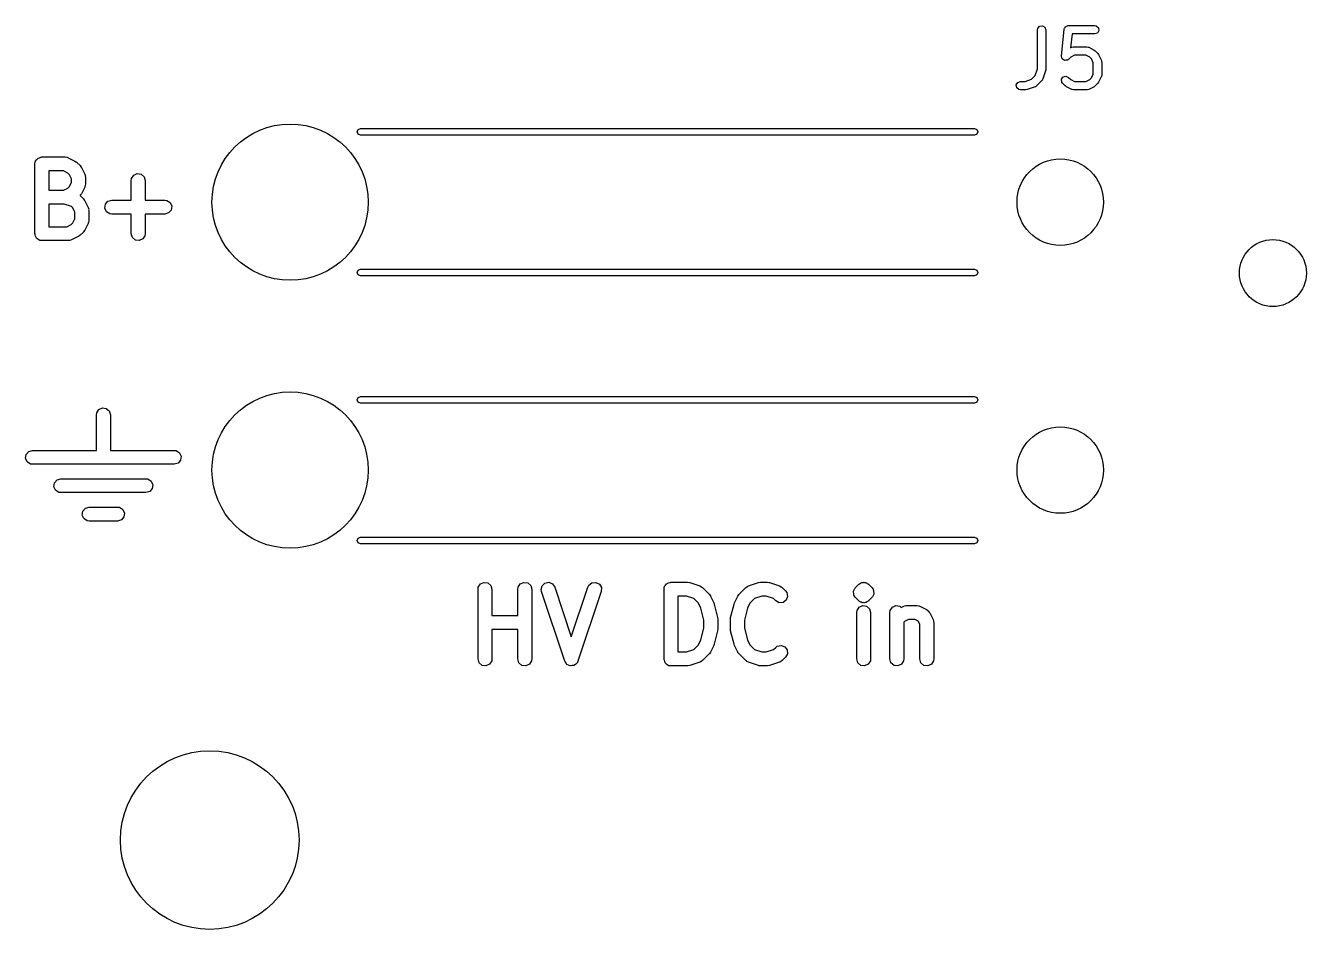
# Model space of a CAD drawing. Extents: x 37 to 259, y -144 to -45.
# Drawn here: x 123.7 to 146.65, y -142.57 to -126.38 of the extents above; entities that cross this region are included whole.
import ezdxf

# ---------------------------------------------------------------- set-up
doc = ezdxf.new("R2010")
doc.units = 0
doc.layers.add('BLACK', color=7, linetype='CONTINUOUS')

msp = doc.modelspace()

# ---------------------------------------------------------------- linework, layer by layer
at = {"layer": 'BLACK', "linetype": 'CONTINUOUS'}
for p, q in [((141.832, -126.452), (141.836, -126.427)), ((141.836, -126.427), (141.869, -126.387)), ((141.869, -126.387), (141.92, -126.379)), ((141.92, -126.379), (141.964, -126.404)), ((141.964, -126.404), (141.982, -126.452)), ((142.261, -126.921), (142.308, -126.445)), ((142.308, -126.445), (142.309, -126.441)), ((142.309, -126.439), (142.311, -126.437)), ((142.309, -126.441), (142.309, -126.439)), ((142.311, -126.437), (142.315, -126.42)), ((142.315, -126.42), (142.327, -126.409)), ((142.327, -126.409), (142.335, -126.395)), ((142.335, -126.395), (142.344, -126.391)), ((142.344, -126.391), (142.352, -126.384)), ((142.352, -126.384), (142.368, -126.383)), ((142.368, -126.383), (142.383, -126.377)), ((142.383, -126.377), (142.859, -126.377)), ((142.859, -126.377), (142.885, -126.382)), ((142.885, -126.382), (142.924, -126.415)), ((142.924, -126.415), (142.933, -126.465)), ((141.832, -127.154), (141.832, -126.452)), ((141.982, -126.452), (141.982, -127.167)), ((142.451, -126.527), (142.426, -126.776)), ((142.859, -126.527), (142.451, -126.527)), ((142.907, -126.51), (142.859, -126.527)), ((142.933, -126.465), (142.907, -126.51)), ((142.426, -126.776), (142.445, -126.766)), ((142.445, -126.766), (142.47, -126.759)), ((142.47, -126.759), (142.474, -126.76)), ((142.474, -126.76), (142.478, -126.758)), ((142.478, -126.758), (142.716, -126.758)), ((142.716, -126.758), (142.742, -126.763)), ((142.742, -126.763), (142.745, -126.766)), ((142.745, -126.766), (142.75, -126.766)), ((142.75, -126.766), (142.845, -126.814)), ((142.845, -126.814), (142.863, -126.827)), ((142.863, -126.827), (142.864, -126.828)), ((142.864, -126.828), (142.912, -126.876)), ((142.912, -126.876), (142.925, -126.894)), ((142.925, -126.894), (142.926, -126.895)), ((142.926, -126.895), (142.974, -126.99)), ((142.261, -126.922), (142.261, -126.921)), ((142.267, -126.946), (142.261, -126.922)), ((142.261, -126.922), (142.261, -126.922)), ((142.273, -126.971), (142.267, -126.946)), ((142.274, -126.971), (142.273, -126.971)), ((142.274, -126.972), (142.274, -126.971)), ((142.294, -126.986), (142.274, -126.972)), ((142.315, -127.001), (142.294, -126.986)), ((142.316, -127.001), (142.315, -127.001)), ((142.315, -127.001), (142.315, -127.001)), ((142.341, -126.999), (142.316, -127.001)), ((142.366, -126.997), (142.341, -126.999)), ((142.367, -126.997), (142.366, -126.997)), ((142.366, -126.997), (142.366, -126.997)), ((142.388, -126.982), (142.367, -126.997)), ((142.427, -126.943), (142.388, -126.982)), ((142.496, -126.908), (142.427, -126.943)), ((142.698, -126.908), (142.496, -126.908)), ((142.767, -126.943), (142.698, -126.908)), ((142.797, -126.973), (142.767, -126.943)), ((142.832, -127.042), (142.797, -126.973)), ((142.832, -127.244), (142.832, -127.042)), ((142.974, -126.99), (142.981, -127.015)), ((142.981, -127.015), (142.98, -127.02)), ((142.98, -127.02), (142.982, -127.024)), ((142.982, -127.024), (142.982, -127.262)), ((141.609, -127.377), (141.723, -127.339)), ((141.723, -127.339), (141.793, -127.269)), ((141.793, -127.269), (141.832, -127.154)), ((141.912, -127.363), (141.817, -127.458)), ((141.914, -127.358), (141.912, -127.363)), ((141.918, -127.356), (141.914, -127.358)), ((141.93, -127.333), (141.918, -127.356)), ((141.978, -127.19), (141.93, -127.333)), ((141.982, -127.167), (141.978, -127.189)), ((141.978, -127.189), (141.978, -127.19)), ((142.263, -127.338), (142.292, -127.296)), ((142.267, -127.389), (142.263, -127.338)), ((142.292, -127.296), (142.342, -127.282)), ((142.342, -127.282), (142.388, -127.304)), ((142.388, -127.304), (142.427, -127.343)), ((142.427, -127.343), (142.496, -127.377)), ((142.698, -127.377), (142.767, -127.343)), ((142.767, -127.343), (142.797, -127.313)), ((142.797, -127.313), (142.832, -127.244)), ((142.974, -127.295), (142.926, -127.391)), ((142.977, -127.288), (142.974, -127.291)), ((142.974, -127.291), (142.974, -127.295)), ((142.982, -127.262), (142.977, -127.288)), ((141.452, -127.439), (141.478, -127.395)), ((141.461, -127.49), (141.452, -127.439)), ((141.5, -127.523), (141.461, -127.49)), ((141.478, -127.395), (141.526, -127.377)), ((141.526, -127.527), (141.5, -127.523)), ((141.526, -127.377), (141.609, -127.377)), ((141.621, -127.527), (141.526, -127.527)), ((141.622, -127.527), (141.621, -127.527)), ((141.645, -127.524), (141.622, -127.527)), ((141.788, -127.476), (141.645, -127.524)), ((141.791, -127.473), (141.788, -127.476)), ((141.796, -127.473), (141.791, -127.473)), ((141.817, -127.458), (141.796, -127.473)), ((142.282, -127.41), (142.267, -127.389)), ((142.33, -127.458), (142.282, -127.41)), ((142.331, -127.458), (142.33, -127.458)), ((142.349, -127.472), (142.331, -127.458)), ((142.445, -127.519), (142.349, -127.472)), ((142.449, -127.52), (142.445, -127.519)), ((142.452, -127.523), (142.449, -127.52)), ((142.478, -127.527), (142.452, -127.523)), ((142.716, -127.527), (142.478, -127.527)), ((142.496, -127.377), (142.698, -127.377)), ((142.72, -127.526), (142.716, -127.527)), ((142.725, -127.527), (142.72, -127.526)), ((142.75, -127.519), (142.725, -127.527)), ((142.845, -127.472), (142.75, -127.519)), ((142.846, -127.471), (142.845, -127.472)), ((142.864, -127.458), (142.846, -127.471)), ((142.912, -127.41), (142.864, -127.458)), ((142.913, -127.409), (142.912, -127.41)), ((142.926, -127.391), (142.913, -127.409)), ((129.64, -128.28), (129.658, -128.238)), ((129.658, -128.322), (129.64, -128.28)), ((129.658, -128.238), (129.7, -128.22)), ((129.7, -128.22), (140.705, -128.22)), ((140.705, -128.22), (140.747, -128.238)), ((140.747, -128.238), (140.765, -128.28)), ((140.765, -128.28), (140.747, -128.322)), ((129.7, -128.34), (129.658, -128.322)), ((140.705, -128.34), (129.7, -128.34)), ((140.747, -128.322), (140.705, -128.34)), ((123.926, -128.75), (123.952, -128.743)), ((123.952, -128.743), (123.976, -128.732)), ((123.976, -128.732), (123.985, -128.733)), ((123.985, -128.733), (123.994, -128.73)), ((123.994, -128.73), (124.41, -128.73)), ((124.41, -128.73), (124.446, -128.736)), ((124.446, -128.736), (124.455, -128.742)), ((124.455, -128.742), (124.466, -128.744)), ((123.869, -128.855), (123.874, -128.82)), ((123.869, -130.105), (123.869, -128.855)), ((123.874, -128.82), (123.879, -128.812)), ((123.879, -128.812), (123.88, -128.803)), ((123.88, -128.803), (123.898, -128.783)), ((123.898, -128.783), (123.912, -128.761)), ((123.912, -128.761), (123.92, -128.757)), ((123.92, -128.757), (123.926, -128.75)), ((124.466, -128.744), (124.585, -128.803)), ((124.585, -128.803), (124.615, -128.824)), ((124.615, -128.824), (124.616, -128.826)), ((124.616, -128.826), (124.618, -128.827)), ((124.618, -128.827), (124.677, -128.886)), ((124.677, -128.886), (124.699, -128.915)), ((124.699, -128.915), (124.699, -128.917)), ((124.699, -128.917), (124.701, -128.919)), ((124.701, -128.919), (124.76, -129.038)), ((124.119, -128.98), (124.119, -129.326)), ((124.381, -128.98), (124.119, -128.98)), ((124.455, -129.018), (124.381, -128.98)), ((124.486, -129.049), (124.455, -129.018)), ((124.524, -129.123), (124.486, -129.049)), ((124.486, -129.258), (124.524, -129.183)), ((124.524, -129.183), (124.524, -129.123)), ((124.76, -129.038), (124.772, -129.072)), ((124.772, -129.072), (124.77, -129.083)), ((124.77, -129.083), (124.774, -129.094)), ((124.774, -129.094), (124.774, -129.213)), ((125.595, -129.153), (125.6, -129.118)), ((125.595, -129.504), (125.595, -129.153)), ((125.6, -129.118), (125.638, -129.058)), ((125.638, -129.058), (125.702, -129.029)), ((125.702, -129.029), (125.772, -129.039)), ((125.772, -129.039), (125.825, -129.086)), ((125.825, -129.086), (125.845, -129.153)), ((125.845, -129.153), (125.845, -129.504)), ((124.119, -129.326), (124.381, -129.326)), ((124.381, -129.326), (124.455, -129.288)), ((124.455, -129.288), (124.486, -129.258)), ((124.677, -129.42), (124.676, -129.421)), ((124.676, -129.421), (124.677, -129.422)), ((124.678, -129.418), (124.677, -129.42)), ((124.677, -129.422), (124.737, -129.481)), ((124.68, -129.417), (124.678, -129.418)), ((124.701, -129.388), (124.68, -129.417)), ((124.76, -129.269), (124.701, -129.388)), ((124.762, -129.258), (124.76, -129.269)), ((124.768, -129.248), (124.762, -129.258)), ((124.774, -129.213), (124.768, -129.248)), ((124.119, -129.576), (124.119, -129.98)), ((124.39, -129.576), (124.119, -129.576)), ((124.522, -129.619), (124.39, -129.576)), ((124.546, -129.644), (124.522, -129.619)), ((124.583, -129.718), (124.546, -129.644)), ((124.737, -129.481), (124.758, -129.51)), ((124.758, -129.51), (124.759, -129.512)), ((124.759, -129.512), (124.76, -129.514)), ((124.76, -129.514), (124.82, -129.633)), ((124.82, -129.633), (124.831, -129.667)), ((125.12, -129.647), (125.13, -129.577)), ((125.149, -129.711), (125.12, -129.647)), ((125.13, -129.577), (125.176, -129.524)), ((125.176, -129.524), (125.244, -129.504)), ((125.244, -129.504), (125.595, -129.504)), ((125.845, -129.504), (126.196, -129.504)), ((126.196, -129.504), (126.232, -129.509)), ((126.232, -129.509), (126.291, -129.548)), ((126.291, -129.548), (126.32, -129.612)), ((126.32, -129.612), (126.31, -129.681)), ((124.546, -129.912), (124.583, -129.838)), ((124.583, -129.838), (124.583, -129.718)), ((124.833, -129.867), (124.828, -129.903)), ((124.831, -129.667), (124.83, -129.678)), ((124.83, -129.678), (124.833, -129.689)), ((124.833, -129.689), (124.833, -129.867)), ((125.208, -129.749), (125.149, -129.711)), ((125.244, -129.754), (125.208, -129.749)), ((125.595, -129.754), (125.244, -129.754)), ((125.595, -130.105), (125.595, -129.754)), ((126.196, -129.754), (125.845, -129.754)), ((125.845, -129.754), (125.845, -130.105)), ((126.264, -129.734), (126.196, -129.754)), ((126.31, -129.681), (126.264, -129.734)), ((123.871, -130.114), (123.869, -130.105)), ((123.87, -130.123), (123.871, -130.114)), ((124.119, -129.98), (124.44, -129.98)), ((124.44, -129.98), (124.515, -129.943)), ((124.515, -129.943), (124.546, -129.912)), ((124.737, -130.075), (124.677, -130.134)), ((124.738, -130.073), (124.737, -130.075)), ((124.74, -130.072), (124.738, -130.073)), ((124.76, -130.042), (124.74, -130.072)), ((124.82, -129.923), (124.76, -130.042)), ((124.822, -129.912), (124.82, -129.923)), ((124.828, -129.903), (124.822, -129.912)), ((125.615, -130.173), (125.595, -130.105)), ((125.845, -130.105), (125.84, -130.141)), ((123.881, -130.147), (123.87, -130.123)), ((123.889, -130.173), (123.881, -130.147)), ((123.895, -130.179), (123.889, -130.173)), ((123.899, -130.187), (123.895, -130.179)), ((123.922, -130.202), (123.899, -130.187)), ((123.942, -130.219), (123.922, -130.202)), ((123.951, -130.22), (123.942, -130.219)), ((123.958, -130.225), (123.951, -130.22)), ((123.994, -130.23), (123.958, -130.225)), ((124.47, -130.23), (123.994, -130.23)), ((124.481, -130.227), (124.47, -130.23)), ((124.492, -130.229), (124.481, -130.227)), ((124.526, -130.217), (124.492, -130.229)), ((124.645, -130.158), (124.526, -130.217)), ((124.647, -130.156), (124.645, -130.158)), ((124.649, -130.156), (124.647, -130.156)), ((124.677, -130.134), (124.649, -130.156)), ((125.668, -130.219), (125.615, -130.173)), ((125.738, -130.229), (125.668, -130.219)), ((125.802, -130.2), (125.738, -130.229)), ((125.84, -130.141), (125.802, -130.2)), ((129.64, -130.8), (129.658, -130.758)), ((129.658, -130.842), (129.64, -130.8)), ((129.658, -130.758), (129.7, -130.74)), ((129.7, -130.74), (140.705, -130.74)), ((140.705, -130.74), (140.747, -130.758)), ((140.747, -130.758), (140.765, -130.8)), ((140.765, -130.8), (140.747, -130.842)), ((129.7, -130.86), (129.658, -130.842)), ((140.705, -130.86), (129.7, -130.86)), ((140.747, -130.842), (140.705, -130.86)), ((129.64, -133.08), (129.658, -133.038)), ((129.658, -133.122), (129.64, -133.08)), ((129.658, -133.038), (129.7, -133.02)), ((129.7, -133.02), (140.705, -133.02)), ((140.705, -133.02), (140.747, -133.038)), ((140.747, -133.038), (140.765, -133.08)), ((140.765, -133.08), (140.747, -133.122)), ((124.97, -133.35), (124.975, -133.314)), ((124.975, -133.314), (125.013, -133.255)), ((125.013, -133.255), (125.077, -133.226)), ((125.077, -133.226), (125.147, -133.236)), ((125.147, -133.236), (125.2, -133.282)), ((125.2, -133.282), (125.22, -133.35)), ((129.7, -133.14), (129.658, -133.122)), ((140.705, -133.14), (129.7, -133.14)), ((140.747, -133.122), (140.705, -133.14)), ((124.97, -133.987), (124.97, -133.35)), ((125.22, -133.35), (125.22, -133.987)), ((123.711, -134.06), (123.757, -134.007)), ((123.757, -134.007), (123.825, -133.987)), ((123.825, -133.987), (124.97, -133.987)), ((125.22, -133.987), (126.365, -133.987)), ((126.365, -133.987), (126.401, -133.992)), ((126.401, -133.992), (126.46, -134.03)), ((123.701, -134.13), (123.711, -134.06)), ((123.73, -134.194), (123.701, -134.13)), ((123.789, -134.232), (123.73, -134.194)), ((123.825, -134.237), (123.789, -134.232)), ((126.365, -134.237), (123.825, -134.237)), ((126.433, -134.217), (126.365, -134.237)), ((126.479, -134.164), (126.433, -134.217)), ((126.46, -134.03), (126.489, -134.094)), ((126.489, -134.094), (126.479, -134.164)), ((124.209, -134.638), (124.219, -134.568)), ((124.238, -134.702), (124.209, -134.638)), ((124.219, -134.568), (124.265, -134.515)), ((124.297, -134.74), (124.238, -134.702)), ((124.265, -134.515), (124.333, -134.495)), ((124.333, -134.495), (125.857, -134.495)), ((125.857, -134.495), (125.893, -134.5)), ((125.893, -134.5), (125.952, -134.538)), ((125.971, -134.672), (125.925, -134.725)), ((125.952, -134.538), (125.981, -134.602)), ((125.981, -134.602), (125.971, -134.672)), ((124.333, -134.745), (124.297, -134.74)), ((125.857, -134.745), (124.333, -134.745)), ((125.925, -134.725), (125.857, -134.745)), ((124.717, -135.146), (124.727, -135.076)), ((124.746, -135.21), (124.717, -135.146)), ((124.727, -135.076), (124.773, -135.023)), ((124.773, -135.023), (124.841, -135.003)), ((124.841, -135.003), (125.349, -135.003)), ((125.349, -135.003), (125.385, -135.008)), ((125.385, -135.008), (125.444, -135.046)), ((125.444, -135.046), (125.473, -135.11)), ((125.473, -135.11), (125.463, -135.18)), ((124.805, -135.248), (124.746, -135.21)), ((124.841, -135.253), (124.805, -135.248)), ((125.349, -135.253), (124.841, -135.253)), ((125.417, -135.233), (125.349, -135.253)), ((125.463, -135.18), (125.417, -135.233)), ((129.64, -135.6), (129.658, -135.558)), ((129.658, -135.642), (129.64, -135.6)), ((129.658, -135.558), (129.7, -135.54)), ((129.7, -135.54), (140.705, -135.54)), ((140.705, -135.54), (140.747, -135.558)), ((140.747, -135.558), (140.765, -135.6)), ((140.765, -135.6), (140.747, -135.642)), ((129.7, -135.66), (129.658, -135.642)), ((140.705, -135.66), (129.7, -135.66)), ((140.747, -135.642), (140.705, -135.66)), ((131.807, -136.475), (131.812, -136.44)), ((131.807, -137.725), (131.807, -136.475)), ((131.812, -136.44), (131.85, -136.381)), ((131.85, -136.381), (131.914, -136.352)), ((131.914, -136.352), (131.984, -136.362)), ((131.984, -136.362), (132.037, -136.408)), ((132.037, -136.408), (132.057, -136.475)), ((132.057, -136.475), (132.057, -136.946)), ((132.521, -136.475), (132.526, -136.44)), ((132.521, -136.946), (132.521, -136.475)), ((132.526, -136.44), (132.564, -136.381)), ((132.564, -136.381), (132.628, -136.352)), ((132.628, -136.352), (132.698, -136.362)), ((132.698, -136.362), (132.751, -136.408)), ((132.751, -136.408), (132.771, -136.475)), ((132.771, -136.475), (132.771, -137.725)), ((132.938, -136.48), (132.955, -136.412)), ((132.944, -136.515), (132.938, -136.48)), ((133.361, -137.765), (132.944, -136.515)), ((132.955, -136.412), (133.007, -136.364)), ((133.007, -136.364), (133.076, -136.351)), ((133.076, -136.351), (133.141, -136.378)), ((133.141, -136.378), (133.181, -136.436)), ((133.181, -136.436), (133.479, -137.33)), ((133.479, -137.33), (133.777, -136.436)), ((134.015, -136.515), (133.598, -137.765)), ((133.777, -136.436), (133.793, -136.404)), ((133.793, -136.404), (133.848, -136.36)), ((133.848, -136.36), (133.918, -136.353)), ((133.918, -136.353), (133.981, -136.384)), ((133.981, -136.384), (134.017, -136.445)), ((134.017, -136.445), (134.015, -136.515)), ((135.14, -136.475), (135.145, -136.44)), ((135.14, -137.725), (135.14, -136.475)), ((135.145, -136.44), (135.15, -136.432)), ((135.15, -136.432), (135.151, -136.423)), ((135.151, -136.423), (135.169, -136.403)), ((135.169, -136.403), (135.183, -136.381)), ((135.183, -136.381), (135.192, -136.377)), ((135.192, -136.377), (135.197, -136.37)), ((135.197, -136.37), (135.223, -136.363)), ((135.223, -136.363), (135.247, -136.352)), ((135.247, -136.352), (135.256, -136.353)), ((135.256, -136.353), (135.265, -136.35)), ((135.265, -136.35), (135.563, -136.35)), ((135.563, -136.35), (135.598, -136.356)), ((135.598, -136.356), (135.6, -136.357)), ((135.6, -136.357), (135.602, -136.357)), ((135.602, -136.357), (135.781, -136.416)), ((135.781, -136.416), (135.813, -136.433)), ((135.813, -136.433), (135.82, -136.441)), ((135.82, -136.441), (135.83, -136.447)), ((135.83, -136.447), (135.949, -136.566)), ((136.486, -136.566), (136.605, -136.447)), ((136.605, -136.447), (136.634, -136.425)), ((136.634, -136.425), (136.645, -136.423)), ((136.645, -136.423), (136.654, -136.416)), ((136.654, -136.416), (136.833, -136.357)), ((136.833, -136.357), (136.868, -136.351)), ((136.868, -136.351), (136.87, -136.351)), ((136.87, -136.351), (136.872, -136.35)), ((136.872, -136.35), (136.991, -136.35)), ((136.991, -136.35), (137.027, -136.356)), ((137.027, -136.356), (137.029, -136.357)), ((137.029, -136.357), (137.031, -136.357)), ((137.031, -136.357), (137.209, -136.416)), ((137.209, -136.416), (137.241, -136.433)), ((137.241, -136.433), (137.248, -136.441)), ((137.248, -136.441), (137.258, -136.447)), ((137.258, -136.447), (137.318, -136.506)), ((137.318, -136.506), (137.339, -136.535)), ((137.339, -136.535), (137.354, -136.604)), ((138.533, -136.526), (138.536, -136.517)), ((138.539, -136.552), (138.533, -136.526)), ((138.536, -136.508), (138.549, -136.485)), ((138.536, -136.517), (138.536, -136.508)), ((138.549, -136.485), (138.558, -136.46)), ((138.558, -136.46), (138.565, -136.455)), ((138.565, -136.455), (138.569, -136.447)), ((138.569, -136.447), (138.629, -136.387)), ((138.629, -136.387), (138.634, -136.383)), ((138.634, -136.383), (138.636, -136.381)), ((138.636, -136.381), (138.64, -136.379)), ((138.64, -136.379), (138.658, -136.366)), ((138.658, -136.366), (138.667, -136.364)), ((138.667, -136.364), (138.674, -136.358)), ((138.674, -136.358), (138.687, -136.357)), ((138.687, -136.357), (138.7, -136.352)), ((138.7, -136.352), (138.713, -136.354)), ((138.713, -136.354), (138.727, -136.351)), ((138.727, -136.351), (138.735, -136.354)), ((138.735, -136.354), (138.744, -136.353)), ((138.744, -136.353), (138.756, -136.36)), ((138.756, -136.36), (138.769, -136.362)), ((138.769, -136.362), (138.78, -136.371)), ((138.78, -136.371), (138.792, -136.376)), ((138.792, -136.376), (138.798, -136.383)), ((138.798, -136.383), (138.806, -136.387)), ((138.806, -136.387), (138.865, -136.447)), ((138.865, -136.447), (138.887, -136.475)), ((138.887, -136.475), (138.889, -136.484)), ((138.889, -136.484), (138.894, -136.491)), ((138.894, -136.491), (138.896, -136.518)), ((138.896, -136.518), (138.902, -136.544)), ((138.902, -136.544), (138.898, -136.553)), ((135.39, -136.6), (135.39, -137.6)), ((135.542, -136.6), (135.39, -136.6)), ((135.674, -136.644), (135.542, -136.6)), ((135.758, -136.728), (135.674, -136.644)), ((135.802, -136.817), (135.758, -136.728)), ((135.949, -136.566), (135.97, -136.594)), ((135.97, -136.594), (135.971, -136.597)), ((135.971, -136.597), (135.972, -136.598)), ((135.972, -136.598), (136.032, -136.717)), ((136.032, -136.717), (136.039, -136.739)), ((136.039, -136.739), (136.041, -136.743)), ((136.041, -136.743), (136.101, -136.981)), ((136.334, -136.981), (136.394, -136.743)), ((136.394, -136.743), (136.402, -136.722)), ((136.402, -136.722), (136.403, -136.717)), ((136.403, -136.717), (136.463, -136.598)), ((136.463, -136.598), (136.483, -136.569)), ((136.483, -136.569), (136.485, -136.568)), ((136.485, -136.568), (136.486, -136.566)), ((136.677, -136.728), (136.633, -136.817)), ((136.761, -136.644), (136.677, -136.728)), ((136.892, -136.6), (136.761, -136.644)), ((136.971, -136.6), (136.892, -136.6)), ((137.102, -136.644), (136.971, -136.6)), ((137.141, -136.683), (137.102, -136.644)), ((137.203, -136.717), (137.141, -136.683)), ((137.273, -136.712), (137.203, -136.717)), ((137.329, -136.67), (137.273, -136.712)), ((137.354, -136.604), (137.329, -136.67)), ((138.541, -136.579), (138.539, -136.552)), ((138.546, -136.586), (138.541, -136.579)), ((138.548, -136.595), (138.546, -136.586)), ((138.569, -136.623), (138.548, -136.595)), ((138.629, -136.683), (138.569, -136.623)), ((138.637, -136.687), (138.629, -136.683)), ((138.636, -136.798), (138.7, -136.768)), ((138.642, -136.694), (138.637, -136.687)), ((138.655, -136.699), (138.642, -136.694)), ((138.665, -136.708), (138.655, -136.699)), ((138.679, -136.71), (138.665, -136.708)), ((138.691, -136.717), (138.679, -136.71)), ((138.7, -136.716), (138.691, -136.717)), ((138.708, -136.719), (138.7, -136.716)), ((138.7, -136.768), (138.769, -136.778)), ((138.722, -136.716), (138.708, -136.719)), ((138.735, -136.718), (138.722, -136.716)), ((138.747, -136.713), (138.735, -136.718)), ((138.761, -136.712), (138.747, -136.713)), ((138.768, -136.706), (138.761, -136.712)), ((138.777, -136.704), (138.768, -136.706)), ((138.795, -136.691), (138.777, -136.704)), ((138.799, -136.689), (138.795, -136.691)), ((138.801, -136.687), (138.799, -136.689)), ((138.806, -136.683), (138.801, -136.687)), ((138.865, -136.623), (138.806, -136.683)), ((138.87, -136.615), (138.865, -136.623)), ((138.877, -136.61), (138.87, -136.615)), ((138.886, -136.585), (138.877, -136.61)), ((138.899, -136.562), (138.886, -136.585)), ((138.898, -136.553), (138.899, -136.562)), ((139.231, -136.798), (139.295, -136.768)), ((139.295, -136.768), (139.365, -136.778)), ((139.435, -136.78), (139.469, -136.769)), ((139.469, -136.769), (139.48, -136.77)), ((139.48, -136.77), (139.491, -136.767)), ((139.491, -136.767), (139.67, -136.767)), ((139.67, -136.767), (139.705, -136.772)), ((139.705, -136.772), (139.715, -136.778)), ((132.057, -136.946), (132.521, -136.946)), ((135.854, -137.027), (135.802, -136.817)), ((136.101, -136.981), (136.103, -137.008)), ((136.33, -137.011), (136.334, -136.984)), ((136.334, -136.984), (136.334, -136.981)), ((136.633, -136.817), (136.58, -137.027)), ((138.592, -136.892), (138.598, -136.857)), ((138.592, -137.725), (138.592, -136.892)), ((138.598, -136.857), (138.636, -136.798)), ((138.769, -136.778), (138.823, -136.825)), ((138.823, -136.825), (138.842, -136.892)), ((138.842, -136.892), (138.842, -137.725)), ((139.188, -136.892), (139.193, -136.857)), ((139.188, -137.725), (139.188, -136.892)), ((139.193, -136.857), (139.231, -136.798)), ((139.365, -136.778), (139.392, -136.802)), ((139.392, -136.802), (139.435, -136.78)), ((139.715, -136.778), (139.726, -136.78)), ((139.726, -136.78), (139.845, -136.84)), ((139.845, -136.84), (139.85, -136.844)), ((139.85, -136.844), (139.853, -136.844)), ((139.853, -136.844), (139.856, -136.848)), ((139.856, -136.848), (139.874, -136.86)), ((139.874, -136.86), (139.885, -136.879)), ((139.885, -136.879), (139.901, -136.896)), ((139.901, -136.896), (139.96, -137.015)), ((132.521, -137.196), (132.057, -137.196)), ((132.057, -137.196), (132.057, -137.725)), ((132.521, -137.725), (132.521, -137.196)), ((135.802, -137.384), (135.854, -137.174)), ((135.854, -137.174), (135.854, -137.027)), ((136.101, -137.22), (136.041, -137.458)), ((136.104, -137.19), (136.1, -137.216)), ((136.1, -137.216), (136.101, -137.22)), ((136.103, -137.008), (136.104, -137.011)), ((136.104, -137.011), (136.104, -137.19)), ((136.33, -137.19), (136.33, -137.011)), ((136.331, -137.193), (136.33, -137.19)), ((136.334, -137.22), (136.331, -137.193)), ((136.394, -137.458), (136.334, -137.22)), ((136.58, -137.027), (136.58, -137.174)), ((136.58, -137.174), (136.633, -137.384)), ((139.446, -137.054), (139.438, -137.063)), ((139.438, -137.063), (139.438, -137.725)), ((139.521, -137.017), (139.446, -137.054)), ((139.64, -137.017), (139.521, -137.017)), ((139.696, -137.045), (139.64, -137.017)), ((139.723, -137.1), (139.696, -137.045)), ((139.723, -137.725), (139.723, -137.1)), ((139.96, -137.015), (139.971, -137.049)), ((139.971, -137.049), (139.97, -137.06)), ((139.97, -137.06), (139.973, -137.071)), ((139.973, -137.071), (139.973, -137.725)), ((135.758, -137.473), (135.802, -137.384)), ((136.041, -137.458), (136.032, -137.479)), ((136.396, -137.462), (136.394, -137.458)), ((136.403, -137.484), (136.396, -137.462)), ((136.633, -137.384), (136.677, -137.473)), ((135.39, -137.6), (135.542, -137.6)), ((135.542, -137.6), (135.674, -137.557)), ((135.674, -137.557), (135.758, -137.473)), ((135.949, -137.635), (135.83, -137.754)), ((135.95, -137.633), (135.949, -137.635)), ((135.952, -137.632), (135.95, -137.633)), ((135.972, -137.603), (135.952, -137.632)), ((136.032, -137.484), (135.972, -137.603)), ((136.032, -137.479), (136.032, -137.484)), ((136.463, -137.603), (136.403, -137.484)), ((136.464, -137.604), (136.463, -137.603)), ((136.465, -137.607), (136.464, -137.604)), ((136.486, -137.635), (136.465, -137.607)), ((136.605, -137.754), (136.486, -137.635)), ((136.677, -137.473), (136.761, -137.557)), ((136.761, -137.557), (136.892, -137.6)), ((136.892, -137.6), (136.971, -137.6)), ((136.971, -137.6), (137.102, -137.557)), ((137.102, -137.557), (137.141, -137.518)), ((137.141, -137.518), (137.17, -137.497)), ((137.17, -137.497), (137.238, -137.482)), ((137.238, -137.482), (137.304, -137.506)), ((137.304, -137.506), (137.346, -137.563)), ((137.351, -137.633), (137.318, -137.695)), ((137.346, -137.563), (137.351, -137.633)), ((131.826, -137.793), (131.807, -137.725)), ((131.88, -137.839), (131.826, -137.793)), ((131.949, -137.849), (131.88, -137.839)), ((132.013, -137.82), (131.949, -137.849)), ((132.052, -137.761), (132.013, -137.82)), ((132.057, -137.725), (132.052, -137.761)), ((132.541, -137.793), (132.521, -137.725)), ((132.594, -137.839), (132.541, -137.793)), ((132.664, -137.849), (132.594, -137.839)), ((132.728, -137.82), (132.664, -137.849)), ((132.766, -137.761), (132.728, -137.82)), ((132.771, -137.725), (132.766, -137.761)), ((133.378, -137.79), (133.361, -137.765)), ((133.394, -137.817), (133.378, -137.79)), ((133.398, -137.819), (133.394, -137.817)), ((133.401, -137.823), (133.398, -137.819)), ((133.429, -137.835), (133.401, -137.823)), ((133.457, -137.848), (133.429, -137.835)), ((133.462, -137.848), (133.457, -137.848)), ((133.466, -137.85), (133.462, -137.848)), ((133.496, -137.844), (133.466, -137.85)), ((133.527, -137.841), (133.496, -137.844)), ((133.531, -137.838), (133.527, -137.841)), ((133.535, -137.837), (133.531, -137.838)), ((133.558, -137.816), (133.535, -137.837)), ((133.582, -137.797), (133.558, -137.816)), ((133.585, -137.791), (133.582, -137.797)), ((133.587, -137.789), (133.585, -137.791)), ((133.588, -137.785), (133.587, -137.789)), ((133.598, -137.765), (133.588, -137.785)), ((135.143, -137.734), (135.14, -137.725)), ((135.141, -137.743), (135.143, -137.734)), ((135.152, -137.767), (135.141, -137.743)), ((135.16, -137.793), (135.152, -137.767)), ((135.167, -137.799), (135.16, -137.793)), ((135.17, -137.807), (135.167, -137.799)), ((135.193, -137.822), (135.17, -137.807)), ((135.213, -137.839), (135.193, -137.822)), ((135.222, -137.84), (135.213, -137.839)), ((135.229, -137.845), (135.222, -137.84)), ((135.265, -137.85), (135.229, -137.845)), ((135.563, -137.85), (135.265, -137.85)), ((135.565, -137.85), (135.563, -137.85)), ((135.567, -137.85), (135.565, -137.85)), ((135.602, -137.844), (135.567, -137.85)), ((135.781, -137.785), (135.602, -137.844)), ((135.79, -137.778), (135.781, -137.785)), ((135.801, -137.776), (135.79, -137.778)), ((135.83, -137.754), (135.801, -137.776)), ((136.615, -137.76), (136.605, -137.754)), ((136.622, -137.768), (136.615, -137.76)), ((136.654, -137.785), (136.622, -137.768)), ((136.833, -137.844), (136.654, -137.785)), ((136.835, -137.844), (136.833, -137.844)), ((136.837, -137.845), (136.835, -137.844)), ((136.872, -137.85), (136.837, -137.845)), ((136.991, -137.85), (136.872, -137.85)), ((136.993, -137.85), (136.991, -137.85)), ((136.995, -137.85), (136.993, -137.85)), ((137.031, -137.844), (136.995, -137.85)), ((137.209, -137.785), (137.031, -137.844)), ((137.218, -137.778), (137.209, -137.785)), ((137.229, -137.776), (137.218, -137.778)), ((137.258, -137.754), (137.229, -137.776)), ((137.318, -137.695), (137.258, -137.754)), ((138.612, -137.793), (138.592, -137.725)), ((138.665, -137.839), (138.612, -137.793)), ((138.735, -137.849), (138.665, -137.839)), ((138.799, -137.82), (138.735, -137.849)), ((138.837, -137.761), (138.799, -137.82)), ((138.842, -137.725), (138.837, -137.761)), ((139.207, -137.793), (139.188, -137.725)), ((139.261, -137.839), (139.207, -137.793)), ((139.33, -137.849), (139.261, -137.839)), ((139.394, -137.82), (139.33, -137.849)), ((139.432, -137.761), (139.394, -137.82)), ((139.438, -137.725), (139.432, -137.761)), ((139.743, -137.793), (139.723, -137.725)), ((139.796, -137.839), (139.743, -137.793)), ((139.866, -137.849), (139.796, -137.839)), ((139.93, -137.82), (139.866, -137.849)), ((139.968, -137.761), (139.93, -137.82)), ((139.973, -137.725), (139.968, -137.761))]:
    msp.add_line(p, q, dxfattribs=at)
at = {"layer": 'BLACK'}
for centre, radius in [((128.44, -129.54), 1.4), ((142.24, -129.54), 0.775), ((146.05, -130.81), 0.6), ((128.44, -134.34), 1.4), ((142.24, -134.34), 0.775), ((127, -140.97), 1.6)]:
    msp.add_circle(centre, radius, dxfattribs=at)

doc.saveas('drawing.dxf')
